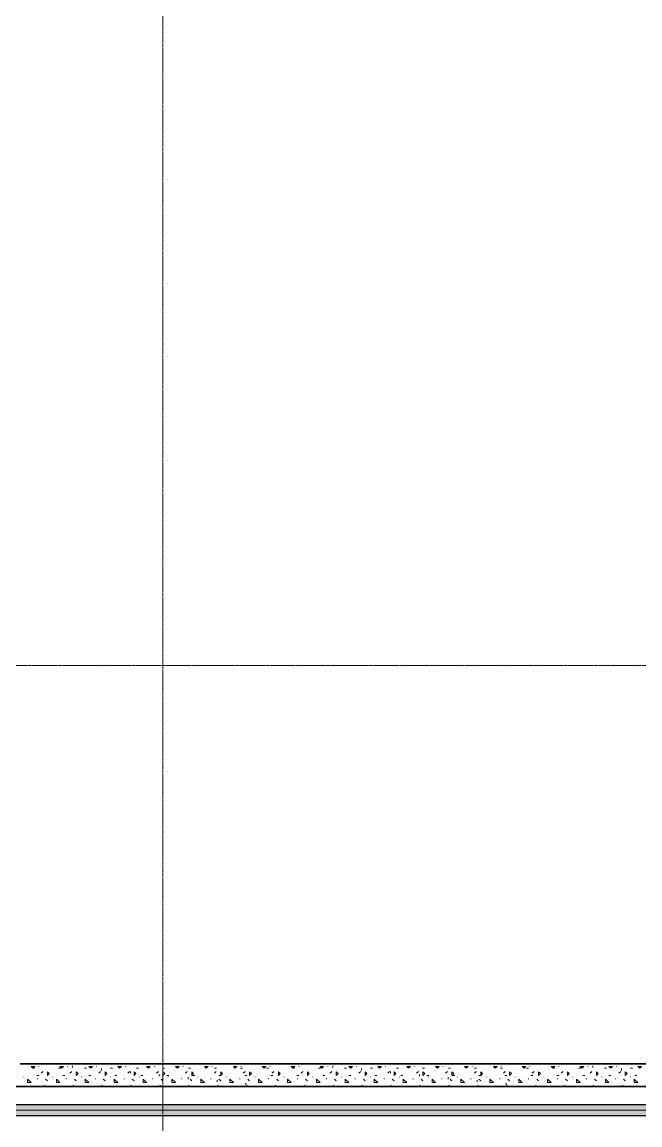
# Model space of a CAD drawing. Header units: millimetres. Extents: x -4948 to 42228, y -4856 to 69378.
# Drawn here: x 4270 to 9702, y 4454 to 14149 of the extents above; entities that cross this region are included whole.
import ezdxf

# ---------------------------------------------------------------- set-up
doc = ezdxf.new("R2010")
doc.units = ezdxf.units.MM
doc.linetypes.add('Линия сетки', pattern=[22.225, 12.7, -3.175, 3.175, -3.175])
for name, color, linetype, lineweight in [('A-WALL-PATT', 111, 'Continuous', 13), ('E-CABL-TRAY', 211, 'Continuous', 9), ('E-CABL-TRAY-CNTR', 211, 'Continuous', 9), ('I-WALL', 2, 'Continuous', 13), ('S-GRID', 1, 'Continuous', 30)]:
    doc.layers.add(name, color=color, linetype=linetype, lineweight=lineweight)

# ---------------------------------------------------------------- blocks, each defined once
blk = doc.blocks.new('27ELB-RD-AR-0000-BIM_rvt-1-1 этаж отм_ _0_000 лотки')
at = {"layer": 'A-WALL-PATT', "color": 252, "linetype": 'Continuous', "lineweight": 9}
for p, q in [((4365.6, 4953), (4349.7, 4968.9)), ((4349.8, 4968.9), (4381.5, 4968.9)), ((4362.5, 4953), (4378.3, 4953)), ((4365.6, 4953), (4381.5, 4968.9)), ((4417.2, 4964.9), (4417.2, 4968.9)), ((4460.9, 4984.7), (4460.9, 4992.1)), ((4591.1, 4953), (4606.9, 4953)), ((4619.6, 4953), (4603.7, 4968.9)), ((4603.8, 4968.9), (4635.5, 4968.9)), ((4619.6, 4953), (4635.5, 4968.9)), ((4671.2, 4964.9), (4671.2, 4968.9)), ((4714.9, 4959.3), (4714.9, 4975.2)), ((4819.7, 4953), (4835.5, 4953)), ((4873.6, 4953), (4857.7, 4968.9)), ((4857.7, 4968.9), (4889.5, 4968.9)), ((4873.6, 4953), (4889.5, 4968.9)), ((4925.2, 4964.9), (4925.2, 4968.9)), ((4968.9, 4933.9), (4968.9, 4949.8)), ((5048.2, 4953), (5064.1, 4953)), ((5127.6, 4953), (5111.7, 4968.9)), ((5111.8, 4968.9), (5143.5, 4968.9)), ((5127.6, 4953), (5143.5, 4968.9)), ((5179.2, 4964.9), (5179.2, 4968.9)), ((5276.9, 4953), (5292.7, 4953)), ((5381.6, 4953), (5365.7, 4968.9)), ((5365.8, 4968.9), (5397.5, 4968.9)), ((5381.6, 4953), (5397.5, 4968.9)), ((5433.2, 4964.9), (5433.2, 4968.9)), ((5505.5, 4953), (5521.3, 4953)), ((5635.6, 4953), (5619.7, 4968.9)), ((5619.8, 4968.9), (5651.5, 4968.9)), ((5635.6, 4953), (5651.5, 4968.9)), ((5687.2, 4964.9), (5687.2, 4968.9)), ((5734.1, 4953), (5749.9, 4953)), ((5889.6, 4953), (5873.7, 4968.9)), ((5873.8, 4968.9), (5905.5, 4968.9)), ((5889.6, 4953), (5905.5, 4968.9)), ((5941.2, 4964.9), (5941.2, 4968.9)), ((5962.7, 4953), (5978.5, 4953)), ((6143.6, 4953), (6127.7, 4968.9)), ((6127.8, 4968.9), (6159.5, 4968.9)), ((6143.6, 4953), (6159.5, 4968.9)), ((6191.3, 4953), (6207.1, 4953)), ((6195.2, 4964.9), (6195.2, 4968.9)), ((6397.6, 4953), (6381.7, 4968.9)), ((6381.8, 4968.9), (6413.5, 4968.9)), ((6397.6, 4953), (6413.5, 4968.9)), ((6419.9, 4953), (6435.7, 4953)), ((6449.2, 4964.9), (6449.2, 4968.9)), ((6651.6, 4953), (6635.7, 4968.9)), ((6635.8, 4968.9), (6667.5, 4968.9)), ((6648.5, 4953), (6664.3, 4953)), ((6651.6, 4953), (6667.5, 4968.9)), ((6703.2, 4964.9), (6703.2, 4968.9)), ((6746.9, 4984.7), (6746.9, 4992.1)), ((6877.1, 4953), (6892.9, 4953)), ((6905.6, 4953), (6889.7, 4968.9)), ((6889.8, 4968.9), (6921.5, 4968.9)), ((6905.6, 4953), (6921.5, 4968.9)), ((6957.2, 4964.9), (6957.2, 4968.9)), ((7000.9, 4959.3), (7000.9, 4975.2)), ((7105.7, 4953), (7121.5, 4953)), ((7159.6, 4953), (7143.7, 4968.9)), ((7143.8, 4968.9), (7175.5, 4968.9)), ((7159.6, 4953), (7175.5, 4968.9)), ((7211.2, 4964.9), (7211.2, 4968.9)), ((7254.9, 4933.9), (7254.9, 4949.8)), ((7334.2, 4953), (7350.1, 4953)), ((7413.6, 4953), (7397.7, 4968.9)), ((7397.8, 4968.9), (7429.5, 4968.9)), ((7413.6, 4953), (7429.5, 4968.9)), ((7465.2, 4964.9), (7465.2, 4968.9)), ((7562.9, 4953), (7578.7, 4953)), ((7667.6, 4953), (7651.7, 4968.9)), ((7651.8, 4968.9), (7683.5, 4968.9)), ((7667.6, 4953), (7683.5, 4968.9)), ((7719.2, 4964.9), (7719.2, 4968.9)), ((7791.5, 4953), (7807.3, 4953)), ((7921.6, 4953), (7905.7, 4968.9)), ((7905.8, 4968.9), (7937.5, 4968.9)), ((7921.6, 4953), (7937.5, 4968.9)), ((7973.2, 4964.9), (7973.2, 4968.9)), ((8020.1, 4953), (8035.9, 4953)), ((8175.6, 4953), (8159.7, 4968.9)), ((8159.8, 4968.9), (8191.5, 4968.9)), ((8175.6, 4953), (8191.5, 4968.9)), ((8227.2, 4964.9), (8227.2, 4968.9)), ((8248.7, 4953), (8264.5, 4953)), ((8429.6, 4953), (8413.7, 4968.9)), ((8413.8, 4968.9), (8445.5, 4968.9)), ((8429.6, 4953), (8445.5, 4968.9)), ((8477.3, 4953), (8493.1, 4953)), ((8481.2, 4964.9), (8481.2, 4968.9)), ((8683.6, 4953), (8667.7, 4968.9)), ((8667.8, 4968.9), (8699.5, 4968.9)), ((8683.6, 4953), (8699.5, 4968.9)), ((8705.9, 4953), (8721.7, 4953)), ((8735.2, 4964.9), (8735.2, 4968.9)), ((8937.6, 4953), (8921.7, 4968.9)), ((8921.8, 4968.9), (8953.5, 4968.9)), ((8934.5, 4953), (8950.3, 4953)), ((8937.6, 4953), (8953.5, 4968.9)), ((8989.2, 4964.9), (8989.2, 4968.9)), ((9032.9, 4984.7), (9032.9, 4992.1)), ((9163.1, 4953), (9178.9, 4953)), ((9191.6, 4953), (9175.7, 4968.9)), ((9175.8, 4968.9), (9207.5, 4968.9)), ((9191.6, 4953), (9207.5, 4968.9)), ((9243.2, 4964.9), (9243.2, 4968.9)), ((9286.9, 4959.3), (9286.9, 4975.2)), ((9391.7, 4953), (9407.5, 4953)), ((9445.6, 4953), (9429.7, 4968.9)), ((9429.8, 4968.9), (9461.5, 4968.9)), ((9445.6, 4953), (9461.5, 4968.9)), ((9497.2, 4964.9), (9497.2, 4968.9)), ((9540.9, 4933.9), (9540.9, 4949.8)), ((9620.2, 4953), (9636.1, 4953)), ((9699.6, 4953), (9683.7, 4968.9)), ((9683.8, 4968.9), (9715.5, 4968.9)), ((9699.6, 4953), (9715.5, 4968.9)), ((4286.2, 4873.6), (4286.2, 4877.6)), ((4318, 4826), (4318, 4857.7)), ((4349.7, 4826), (4318, 4857.7)), ((4400.6, 4889.5), (4416.4, 4889.5)), ((4405.3, 4857.7), (4405.3, 4861.7)), ((4437.1, 4909.4), (4452.9, 4925.2)), ((4492.6, 4841.9), (4476.7, 4857.8)), ((4508.5, 4905.4), (4492.6, 4921.3)), ((4492.6, 4889.5), (4492.6, 4921.2)), ((4492.6, 4889.5), (4508.5, 4905.4)), ((4540.2, 4873.6), (4540.2, 4877.6)), ((4572, 4826), (4572, 4857.7)), ((4603.7, 4826), (4572, 4857.7)), ((4629.2, 4889.5), (4645, 4889.5)), ((4659.3, 4857.7), (4659.3, 4861.7)), ((4691.1, 4909.4), (4706.9, 4925.2)), ((4746.6, 4841.9), (4730.7, 4857.8)), ((4762.5, 4905.4), (4746.6, 4921.3)), ((4746.6, 4889.5), (4746.6, 4921.2)), ((4746.6, 4889.5), (4762.5, 4905.4)), ((4794.2, 4873.6), (4794.2, 4877.6)), ((4826, 4826), (4826, 4857.7)), ((4857.7, 4826), (4826, 4857.7)), ((4857.7, 4889.5), (4873.6, 4889.5)), ((4913.3, 4857.7), (4913.3, 4861.7)), ((4945.1, 4909.4), (4960.9, 4925.2)), ((5000.6, 4841.9), (4984.7, 4857.8)), ((5016.5, 4905.4), (5000.6, 4921.3)), ((5000.6, 4889.5), (5000.6, 4921.2)), ((5000.6, 4889.5), (5016.5, 4905.4)), ((5048.2, 4873.6), (5048.2, 4877.6)), ((5080, 4826), (5080, 4857.7)), ((5111.7, 4826), (5080, 4857.7)), ((5086.4, 4889.5), (5102.2, 4889.5)), ((5167.3, 4857.7), (5167.3, 4861.7)), ((5199.1, 4909.4), (5214.9, 4925.2)), ((5222.9, 4908.5), (5222.9, 4924.4)), ((5254.6, 4841.9), (5238.7, 4857.8)), ((5270.5, 4905.4), (5254.6, 4921.3)), ((5254.6, 4889.5), (5254.6, 4921.2)), ((5254.6, 4889.5), (5270.5, 4905.4)), ((5302.2, 4873.6), (5302.2, 4877.6)), ((5315, 4889.5), (5330.8, 4889.5)), ((5334, 4826), (5334, 4857.7)), ((5365.7, 4826), (5334, 4857.7)), ((5421.3, 4857.7), (5421.3, 4861.7)), ((5453.1, 4909.4), (5468.9, 4925.2)), ((5476.9, 4883.1), (5476.9, 4899)), ((5508.6, 4841.9), (5492.7, 4857.8)), ((5524.5, 4905.4), (5508.6, 4921.3)), ((5508.6, 4889.5), (5508.6, 4921.2)), ((5508.6, 4889.5), (5524.5, 4905.4)), ((5543.6, 4889.5), (5559.4, 4889.5)), ((5556.2, 4873.6), (5556.2, 4877.6)), ((5588, 4826), (5588, 4857.7)), ((5619.7, 4826), (5588, 4857.7)), ((5675.3, 4857.7), (5675.3, 4861.7)), ((5707.1, 4909.4), (5723, 4925.2)), ((5730.9, 4857.7), (5730.9, 4873.6)), ((5762.6, 4841.9), (5746.7, 4857.8)), ((5778.5, 4905.4), (5762.6, 4921.3)), ((5762.6, 4889.5), (5762.6, 4921.2)), ((5762.6, 4889.5), (5778.5, 4905.4)), ((5772.2, 4889.5), (5788, 4889.5)), ((5810.2, 4873.6), (5810.2, 4877.6)), ((5842, 4826), (5842, 4857.7)), ((5873.7, 4826), (5842, 4857.7)), ((5929.3, 4857.7), (5929.3, 4861.7)), ((5961.1, 4909.4), (5977, 4925.2)), ((5984.9, 4832.3), (5984.9, 4848.2)), ((6016.6, 4841.9), (6000.7, 4857.8)), ((6000.8, 4889.5), (6016.6, 4889.5)), ((6032.5, 4905.4), (6016.6, 4921.3)), ((6016.6, 4889.5), (6016.6, 4921.2)), ((6016.6, 4889.5), (6032.5, 4905.4)), ((6064.2, 4873.6), (6064.2, 4877.6)), ((6096, 4826), (6096, 4857.7)), ((6127.7, 4826), (6096, 4857.7)), ((6183.3, 4857.7), (6183.3, 4861.7)), ((6215.1, 4909.4), (6231, 4925.2)), ((6229.4, 4889.5), (6245.2, 4889.5)), ((6270.6, 4841.9), (6254.7, 4857.8)), ((6286.5, 4905.4), (6270.6, 4921.3)), ((6270.6, 4889.5), (6270.6, 4921.2)), ((6270.6, 4889.5), (6286.5, 4905.4)), ((6318.2, 4873.6), (6318.2, 4877.6)), ((6350, 4826), (6350, 4857.7)), ((6381.7, 4826), (6350, 4857.7)), ((6437.3, 4857.7), (6437.3, 4861.7)), ((6458, 4889.5), (6473.8, 4889.5)), ((6469.1, 4909.4), (6485, 4925.2)), ((6524.6, 4841.9), (6508.7, 4857.8)), ((6540.5, 4905.4), (6524.6, 4921.3)), ((6524.6, 4889.5), (6524.6, 4921.2)), ((6524.6, 4889.5), (6540.5, 4905.4)), ((6572.2, 4873.6), (6572.2, 4877.6)), ((6604, 4826), (6604, 4857.7)), ((6635.7, 4826), (6604, 4857.7)), ((6686.6, 4889.5), (6702.4, 4889.5)), ((6691.3, 4857.7), (6691.3, 4861.7)), ((6723.1, 4909.4), (6739, 4925.2)), ((6778.6, 4841.9), (6762.7, 4857.8)), ((6794.5, 4905.4), (6778.6, 4921.3)), ((6778.6, 4889.5), (6778.6, 4921.2)), ((6778.6, 4889.5), (6794.5, 4905.4)), ((6826.2, 4873.6), (6826.2, 4877.6)), ((6858, 4826), (6858, 4857.7)), ((6889.7, 4826), (6858, 4857.7)), ((6915.2, 4889.5), (6931, 4889.5)), ((6945.3, 4857.7), (6945.3, 4861.7)), ((6977.1, 4909.4), (6993, 4925.2)), ((7032.6, 4841.9), (7016.7, 4857.8)), ((7048.5, 4905.4), (7032.6, 4921.3)), ((7032.6, 4889.5), (7032.6, 4921.2)), ((7032.6, 4889.5), (7048.5, 4905.4)), ((7080.2, 4873.6), (7080.2, 4877.6)), ((7112, 4826), (7112, 4857.7)), ((7143.7, 4826), (7112, 4857.7)), ((7143.8, 4889.5), (7159.6, 4889.5)), ((7199.3, 4857.7), (7199.3, 4861.7)), ((7231.1, 4909.4), (7247, 4925.2)), ((7286.6, 4841.9), (7270.7, 4857.8)), ((7302.5, 4905.4), (7286.6, 4921.3)), ((7286.6, 4889.5), (7286.6, 4921.2)), ((7286.6, 4889.5), (7302.5, 4905.4)), ((7334.2, 4873.6), (7334.2, 4877.6)), ((7366, 4826), (7366, 4857.7)), ((7397.7, 4826), (7366, 4857.7)), ((7372.4, 4889.5), (7388.2, 4889.5)), ((7453.3, 4857.7), (7453.3, 4861.7)), ((7485.1, 4909.4), (7501, 4925.2)), ((7508.9, 4908.5), (7508.9, 4924.4)), ((7540.6, 4841.9), (7524.7, 4857.8)), ((7556.5, 4905.4), (7540.6, 4921.3)), ((7540.6, 4889.5), (7540.6, 4921.2)), ((7540.6, 4889.5), (7556.5, 4905.4)), ((7588.2, 4873.6), (7588.2, 4877.6)), ((7601, 4889.5), (7616.8, 4889.5)), ((7620, 4826), (7620, 4857.7)), ((7651.7, 4826), (7620, 4857.7)), ((7707.3, 4857.7), (7707.3, 4861.7)), ((7739.1, 4909.4), (7755, 4925.2)), ((7762.9, 4883.1), (7762.9, 4899)), ((7794.6, 4841.9), (7778.7, 4857.8)), ((7810.5, 4905.4), (7794.6, 4921.3)), ((7794.6, 4889.5), (7794.6, 4921.2)), ((7794.6, 4889.5), (7810.5, 4905.4)), ((7829.6, 4889.5), (7845.4, 4889.5)), ((7842.2, 4873.6), (7842.2, 4877.6)), ((7874, 4826), (7874, 4857.7)), ((7905.7, 4826), (7874, 4857.7)), ((7961.3, 4857.7), (7961.3, 4861.7)), ((7993.1, 4909.4), (8009, 4925.2)), ((8016.9, 4857.7), (8016.9, 4873.6)), ((8048.6, 4841.9), (8032.7, 4857.8)), ((8064.5, 4905.4), (8048.6, 4921.3)), ((8048.6, 4889.5), (8048.6, 4921.2)), ((8048.6, 4889.5), (8064.5, 4905.4)), ((8058.2, 4889.5), (8074, 4889.5)), ((8096.2, 4873.6), (8096.2, 4877.6)), ((8128, 4826), (8128, 4857.7)), ((8159.7, 4826), (8128, 4857.7)), ((8215.3, 4857.7), (8215.3, 4861.7)), ((8247.1, 4909.4), (8263, 4925.2)), ((8270.9, 4832.3), (8270.9, 4848.2)), ((8302.6, 4841.9), (8286.7, 4857.8)), ((8286.8, 4889.5), (8302.6, 4889.5)), ((8318.5, 4905.4), (8302.6, 4921.3)), ((8302.6, 4889.5), (8302.6, 4921.2)), ((8302.6, 4889.5), (8318.5, 4905.4)), ((8350.2, 4873.6), (8350.2, 4877.6)), ((8382, 4826), (8382, 4857.7)), ((8413.7, 4826), (8382, 4857.7)), ((8469.3, 4857.7), (8469.3, 4861.7)), ((8501.1, 4909.4), (8517, 4925.2)), ((8515.4, 4889.5), (8531.2, 4889.5)), ((8556.6, 4841.9), (8540.7, 4857.8)), ((8572.5, 4905.4), (8556.6, 4921.3)), ((8556.6, 4889.5), (8556.6, 4921.2)), ((8556.6, 4889.5), (8572.5, 4905.4)), ((8604.2, 4873.6), (8604.2, 4877.6)), ((8636, 4826), (8636, 4857.7)), ((8667.7, 4826), (8636, 4857.7)), ((8723.3, 4857.7), (8723.3, 4861.7)), ((8744, 4889.5), (8759.8, 4889.5)), ((8755.1, 4909.4), (8771, 4925.2)), ((8810.6, 4841.9), (8794.7, 4857.8)), ((8826.5, 4905.4), (8810.6, 4921.3)), ((8810.6, 4889.5), (8810.6, 4921.2)), ((8810.6, 4889.5), (8826.5, 4905.4)), ((8858.2, 4873.6), (8858.2, 4877.6)), ((8890, 4826), (8890, 4857.7)), ((8921.7, 4826), (8890, 4857.7)), ((8972.6, 4889.5), (8988.4, 4889.5)), ((8977.3, 4857.7), (8977.3, 4861.7)), ((9009.1, 4909.4), (9025, 4925.2)), ((9064.6, 4841.9), (9048.7, 4857.8)), ((9080.5, 4905.4), (9064.6, 4921.3)), ((9064.6, 4889.5), (9064.6, 4921.2)), ((9064.6, 4889.5), (9080.5, 4905.4)), ((9112.2, 4873.6), (9112.2, 4877.6)), ((9144, 4826), (9144, 4857.7)), ((9175.7, 4826), (9144, 4857.7)), ((9201.2, 4889.5), (9217, 4889.5)), ((9231.3, 4857.7), (9231.3, 4861.7)), ((9263.1, 4909.4), (9279, 4925.2)), ((9318.6, 4841.9), (9302.7, 4857.8)), ((9334.5, 4905.4), (9318.6, 4921.3)), ((9318.6, 4889.5), (9318.6, 4921.2)), ((9318.6, 4889.5), (9334.5, 4905.4)), ((9366.2, 4873.6), (9366.2, 4877.6)), ((9398, 4826), (9398, 4857.7)), ((9429.7, 4826), (9398, 4857.7)), ((9429.8, 4889.5), (9445.6, 4889.5)), ((9485.3, 4857.7), (9485.3, 4861.7)), ((9517.1, 4909.4), (9533, 4925.2)), ((9572.6, 4841.9), (9556.7, 4857.8)), ((9588.5, 4905.4), (9572.6, 4921.3)), ((9572.6, 4889.5), (9572.6, 4921.2)), ((9572.6, 4889.5), (9588.5, 4905.4)), ((9620.2, 4873.6), (9620.2, 4877.6)), ((9652, 4826), (9652, 4857.7)), ((9683.7, 4826), (9652, 4857.7)), ((9658.4, 4889.5), (9674.2, 4889.5)), ((4318, 4826), (4349.8, 4826)), ((4458.7, 4792.1), (4467.4, 4800.8)), ((4476.2, 4792.1), (4467.4, 4800.8)), ((4572, 4826), (4603.8, 4826)), ((4712.7, 4792.1), (4721.4, 4800.8)), ((4730.2, 4792.1), (4721.4, 4800.8)), ((4826, 4826), (4857.7, 4826)), ((4966.7, 4792.1), (4975.4, 4800.8)), ((4984.2, 4792.1), (4975.4, 4800.8)), ((5080, 4826), (5111.8, 4826)), ((5220.7, 4792.1), (5229.4, 4800.8)), ((5238.2, 4792.1), (5229.4, 4800.8)), ((5334, 4826), (5365.8, 4826)), ((5474.7, 4792.1), (5483.4, 4800.8)), ((5492.2, 4792.1), (5483.4, 4800.8)), ((5588, 4826), (5619.8, 4826)), ((5728.7, 4792.1), (5737.4, 4800.8)), ((5746.2, 4792.1), (5737.4, 4800.8)), ((5842, 4826), (5873.8, 4826)), ((5982.7, 4792.1), (5991.4, 4800.8)), ((6000.2, 4792.1), (5991.4, 4800.8)), ((6096, 4826), (6127.8, 4826)), ((6236.7, 4792.1), (6245.4, 4800.8)), ((6238.9, 4806.9), (6238.9, 4822.8)), ((6254.2, 4792.1), (6245.4, 4800.8)), ((6350, 4826), (6381.8, 4826)), ((6490.7, 4792.1), (6499.4, 4800.8)), ((6492.9, 4792.1), (6492.9, 4797.4)), ((6508.2, 4792.1), (6499.4, 4800.8)), ((6604, 4826), (6635.8, 4826)), ((6744.7, 4792.1), (6753.4, 4800.8)), ((6762.2, 4792.1), (6753.4, 4800.8)), ((6858, 4826), (6889.8, 4826)), ((6998.7, 4792.1), (7007.4, 4800.8)), ((7016.2, 4792.1), (7007.4, 4800.8)), ((7112, 4826), (7143.8, 4826)), ((7252.7, 4792.1), (7261.4, 4800.8)), ((7270.2, 4792.1), (7261.4, 4800.8)), ((7366, 4826), (7397.8, 4826)), ((7506.7, 4792.1), (7515.4, 4800.8)), ((7524.2, 4792.1), (7515.4, 4800.8)), ((7620, 4826), (7651.8, 4826)), ((7760.7, 4792.1), (7769.4, 4800.8)), ((7778.2, 4792.1), (7769.4, 4800.8)), ((7874, 4826), (7905.8, 4826)), ((8014.7, 4792.1), (8023.4, 4800.8)), ((8032.2, 4792.1), (8023.4, 4800.8)), ((8128, 4826), (8159.8, 4826)), ((8268.7, 4792.1), (8277.4, 4800.8)), ((8286.2, 4792.1), (8277.4, 4800.8)), ((8382, 4826), (8413.8, 4826)), ((8522.7, 4792.1), (8531.4, 4800.8)), ((8524.9, 4806.9), (8524.9, 4822.8)), ((8540.2, 4792.1), (8531.4, 4800.8)), ((8636, 4826), (8667.8, 4826)), ((8776.7, 4792.1), (8785.4, 4800.8)), ((8778.9, 4792.1), (8778.9, 4797.4)), ((8794.2, 4792.1), (8785.4, 4800.8)), ((8890, 4826), (8921.8, 4826)), ((9030.7, 4792.1), (9039.4, 4800.8)), ((9048.2, 4792.1), (9039.4, 4800.8)), ((9144, 4826), (9175.8, 4826)), ((9284.7, 4792.1), (9293.4, 4800.8)), ((9302.2, 4792.1), (9293.4, 4800.8)), ((9398, 4826), (9429.8, 4826)), ((9538.7, 4792.1), (9547.4, 4800.8)), ((9556.2, 4792.1), (9547.4, 4800.8)), ((9652, 4826), (9683.8, 4826))]:
    blk.add_line(p, q, dxfattribs=at)
at = {"layer": 'I-WALL', "color": 252, "lineweight": 35}
for p, q in [((13608.9, 4992.1), (4253.9, 4992.1)), ((4053.9, 4792.1), (13608.9, 4792.1))]:
    blk.add_line(p, q, dxfattribs=at)
blk = doc.blocks.new('27ELB-RD-KR2-0000-BIM_rvt-1-1 этаж отм_ _0_000 лотки')
at = {"layer": 'S-GRID', "color": 252, "linetype": 'Линия сетки', "lineweight": 9}
for p, q in [((5508.9, -4856.4), (5508.9, 68377.9)), ((-4948, 8492.1), (41228.1, 8492.1))]:
    blk.add_line(p, q, dxfattribs=at)

msp = doc.modelspace()

# ---------------------------------------------------------------- hatches: boundary and pattern name
at = {"layer": 'E-CABL-TRAY', "lineweight": 5}
for points in [[(29549.3, 4632.2), (29884.3, 4632.2), (29884.3, 4634.7), (1370.3, 4634.7), (1370.3, 4632.2), (26826.3, 4632.2)], [(29884.3, 4537.2), (29884.3, 4632.2), (1370.3, 4632.2), (1370.3, 4537.2), (29549.3, 4537.2)], [(29549.3, 4534.7), (29884.3, 4534.7), (29884.3, 4537.2), (1370.3, 4537.2), (1370.3, 4534.7), (26826.3, 4534.7)]]:
    msp.add_hatch(color=5, dxfattribs=at).paths.add_polyline_path(points, flags=0)

# ---------------------------------------------------------------- linework, layer by layer
at = {"layer": 'E-CABL-TRAY', "color": 170}
for p, q in [((29884.3, 4634.7), (1370.3, 4634.7)), ((29884.3, 4632.2), (1370.3, 4632.2)), ((29884.3, 4537.2), (1370.3, 4537.2)), ((29884.3, 4534.7), (1370.3, 4534.7))]:
    msp.add_line(p, q, dxfattribs=at)
at = {"layer": 'E-CABL-TRAY-CNTR', "color": 170}
msp.add_line((29625.5, 4584.7), (1629.1, 4584.7), dxfattribs=at)

# ---------------------------------------------------------------- block references
at = {"lineweight": 5}
for name in ['27ELB-RD-KR2-0000-BIM_rvt-1-1 этаж отм_ _0_000 лотки', '27ELB-RD-AR-0000-BIM_rvt-1-1 этаж отм_ _0_000 лотки']:
    msp.add_blockref(name, (0, 0), dxfattribs=at)

doc.saveas('drawing.dxf')
